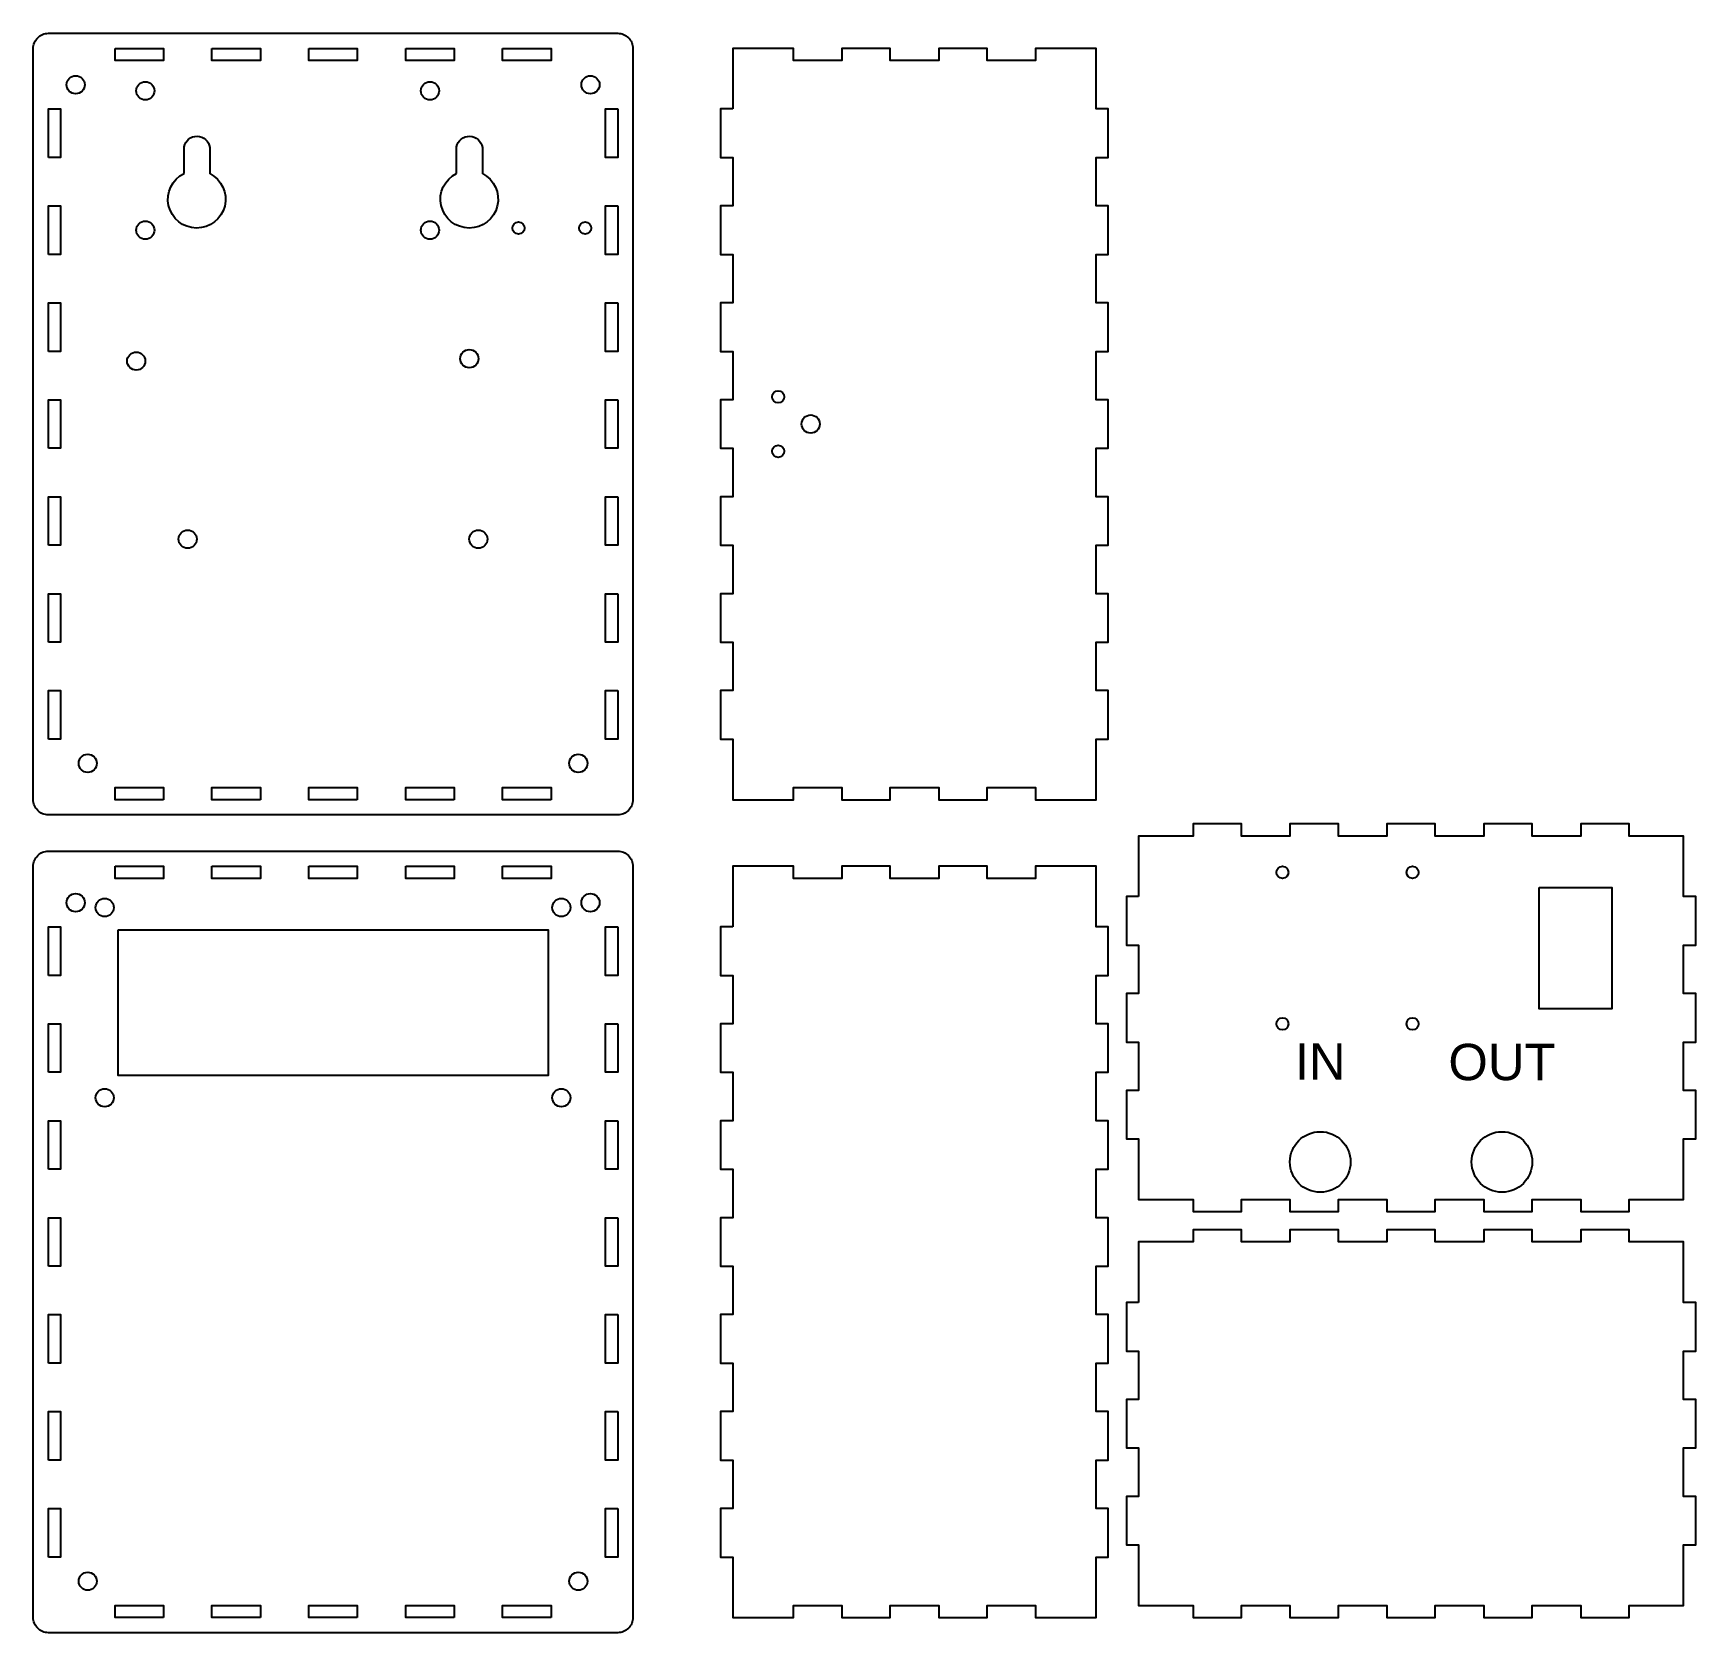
# Model space of a CAD drawing. Header units: inches. Extents: x -17 to 258, y 1 to 266.
import ezdxf

# ---------------------------------------------------------------- set-up
doc = ezdxf.new("R2010")
doc.units = ezdxf.units.IN
doc.header["$MEASUREMENT"] = 0
for name, color, linetype in [('bottom_outsideCutPath', 7, 'Continuous'), ('Engrave', 5, 'Continuous'), ('left_outsideCutPath', 7, 'Continuous'), ('right_outsideCutPath', 7, 'Continuous'), ('top_outsideCutPath', 7, 'Continuous')]:
    doc.layers.add(name, color=color, linetype=linetype)

msp = doc.modelspace()

# ---------------------------------------------------------------- linework, layer by layer
at = {"linetype": 'Continuous'}
for points in [[(-14, 265.5), (80, 265.5, -0.414214), (82.5, 263), (82.5, 139, -0.414214), (80, 136.5), (-14, 136.5, -0.414214), (-16.5, 139), (-16.5, 263, -0.414214)], [(8.4, 242.38), (8.4, 246.74, -0.852177), (12.65, 246.65), (12.65, 242.35, -4.240983)], [(53.4, 242.38), (53.4, 246.74, -0.852177), (57.65, 246.65), (57.65, 242.35, -4.240983)], [(-14, 130.5), (80, 130.5, -0.414214), (82.5, 128), (82.5, 4, -0.414214), (80, 1.5), (-14, 1.5, -0.414214), (-16.5, 4), (-16.5, 128, -0.414214)]]:
    msp.add_lwpolyline(points, format="xyb", close=True, dxfattribs=at)
for points in [[(-3, 263), (5, 263), (5, 261), (-3, 261)], [(13, 263), (21, 263), (21, 261), (13, 261)], [(29, 263), (37, 263), (37, 261), (29, 261)], [(45, 263), (53, 263), (53, 261), (45, 261)], [(61, 263), (69, 263), (69, 261), (61, 261)], [(-14, 245), (-14, 253), (-12, 253), (-12, 245)], [(80, 253), (80, 245), (78, 245), (78, 253)], [(-14, 229), (-14, 237), (-12, 237), (-12, 229)], [(80, 237), (80, 229), (78, 229), (78, 237)], [(-14, 213), (-14, 221), (-12, 221), (-12, 213)], [(80, 221), (80, 213), (78, 213), (78, 221)], [(-14, 197), (-14, 205), (-12, 205), (-12, 197)], [(80, 205), (80, 197), (78, 197), (78, 205)], [(-14, 181), (-14, 189), (-12, 189), (-12, 181)], [(80, 189), (80, 181), (78, 181), (78, 189)], [(-14, 165), (-14, 173), (-12, 173), (-12, 165)], [(80, 173), (80, 165), (78, 165), (78, 173)], [(-14, 149), (-14, 157), (-12, 157), (-12, 149)], [(80, 157), (80, 149), (78, 149), (78, 157)], [(5, 139), (-3, 139), (-3, 141), (5, 141)], [(21, 139), (13, 139), (13, 141), (21, 141)], [(37, 139), (29, 139), (29, 141), (37, 141)], [(53, 139), (45, 139), (45, 141), (53, 141)], [(69, 139), (61, 139), (61, 141), (69, 141)], [(-3, 128), (5, 128), (5, 126), (-3, 126)], [(13, 128), (21, 128), (21, 126), (13, 126)], [(29, 128), (37, 128), (37, 126), (29, 126)], [(45, 128), (53, 128), (53, 126), (45, 126)], [(61, 128), (69, 128), (69, 126), (61, 126)], [(232.15, 124.5), (244.15, 124.5), (244.15, 104.5), (232.15, 104.5)], [(-14, 110), (-14, 118), (-12, 118), (-12, 110)], [(-2.5, 117.5), (68.5, 117.5), (68.5, 93.5), (-2.5, 93.5)], [(80, 118), (80, 110), (78, 110), (78, 118)], [(-14, 94), (-14, 102), (-12, 102), (-12, 94)], [(80, 102), (80, 94), (78, 94), (78, 102)], [(-14, 78), (-14, 86), (-12, 86), (-12, 78)], [(80, 86), (80, 78), (78, 78), (78, 86)], [(-14, 62), (-14, 70), (-12, 70), (-12, 62)], [(80, 70), (80, 62), (78, 62), (78, 70)], [(-14, 46), (-14, 54), (-12, 54), (-12, 46)], [(80, 54), (80, 46), (78, 46), (78, 54)], [(-14, 30), (-14, 38), (-12, 38), (-12, 30)], [(80, 38), (80, 30), (78, 30), (78, 38)], [(-14, 14), (-14, 22), (-12, 22), (-12, 14)], [(80, 22), (80, 14), (78, 14), (78, 22)], [(5, 4), (-3, 4), (-3, 6), (5, 6)], [(21, 4), (13, 4), (13, 6), (21, 6)], [(37, 4), (29, 4), (29, 6), (37, 6)], [(53, 4), (45, 4), (45, 6), (53, 6)], [(69, 4), (61, 4), (61, 6), (69, 6)]]:
    msp.add_lwpolyline(points, close=True, dxfattribs=at)
for centre, radius in [((-9.5, 257), 1.5), ((75.5, 257), 1.5), ((2, 256), 1.5), ((49, 256), 1.5), ((2, 233), 1.5), ((49, 233), 1.5), ((63.63, 233.35), 1), ((74.63, 233.35), 1), ((0.5, 211.39), 1.5), ((55.5, 211.79), 1.5), ((106.5, 205.5), 1), ((111.87, 201), 1.5), ((106.5, 196.5), 1), ((9, 182), 1.5), ((57, 182), 1.5), ((-7.5, 145), 1.5), ((73.5, 145), 1.5), ((189.75, 127), 1), ((211.25, 127), 1), ((-9.5, 122), 1.5), ((-4.7, 121.2), 1.5), ((70.7, 121.2), 1.5), ((75.5, 122), 1.5), ((189.75, 102), 1), ((211.25, 102), 1), ((-4.7, 89.8), 1.5), ((70.7, 89.8), 1.5), ((196, 79.2), 5), ((226, 79.2), 5), ((-7.5, 10), 1.5), ((73.5, 10), 1.5)]:
    msp.add_circle(centre, radius, dxfattribs=at)
at = {"layer": 'bottom_outsideCutPath'}
msp.add_lwpolyline([(166, 123), (164, 123), (164, 115), (166, 115), (166, 107), (164, 107), (164, 99), (166, 99), (166, 91), (164, 91), (164, 83), (166, 83), (166, 75), (166, 73), (175, 73), (175, 71), (183, 71), (183, 73), (191, 73), (191, 71), (199, 71), (199, 73), (207, 73), (207, 71), (215, 71), (215, 73), (223, 73), (223, 71), (231, 71), (231, 73), (239, 73), (239, 71), (247, 71), (247, 73), (255, 73), (256, 73), (256, 83), (258, 83), (258, 91), (256, 91), (256, 99), (258, 99), (258, 107), (256, 107), (256, 115), (258, 115), (258, 123), (256, 123), (256, 131), (256, 133), (247, 133), (247, 135), (239, 135), (239, 133), (231, 133), (231, 135), (223, 135), (223, 133), (215, 133), (215, 135), (207, 135), (207, 133), (199, 133), (199, 135), (191, 135), (191, 133), (183, 133), (183, 135), (175, 135), (175, 133), (167, 133), (166, 133)], close=True, dxfattribs=at)
at = {"layer": 'left_outsideCutPath'}
msp.add_lwpolyline([(99, 118), (97, 118), (97, 110), (99, 110), (99, 102), (97, 102), (97, 94), (99, 94), (99, 86), (97, 86), (97, 78), (99, 78), (99, 70), (97, 70), (97, 62), (99, 62), (99, 54), (97, 54), (97, 46), (99, 46), (99, 38), (97, 38), (97, 30), (99, 30), (99, 22), (97, 22), (97, 14), (99, 14), (99, 4), (109, 4), (109, 6), (117, 6), (117, 4), (125, 4), (125, 6), (133, 6), (133, 4), (141, 4), (141, 6), (149, 6), (149, 4), (157, 4), (159, 4), (159, 14), (161, 14), (161, 22), (159, 22), (159, 30), (161, 30), (161, 38), (159, 38), (159, 46), (161, 46), (161, 54), (159, 54), (159, 62), (161, 62), (161, 70), (159, 70), (159, 78), (161, 78), (161, 86), (159, 86), (159, 94), (161, 94), (161, 102), (159, 102), (159, 110), (161, 110), (161, 118), (159, 118), (159, 128), (149, 128), (149, 126), (141, 126), (141, 128), (133, 128), (133, 126), (125, 126), (125, 128), (117, 128), (117, 126), (109, 126), (109, 128), (101, 128), (99, 128)], close=True, dxfattribs=at)
at = {"layer": 'right_outsideCutPath'}
msp.add_lwpolyline([(99, 253), (97, 253), (97, 245), (99, 245), (99, 237), (97, 237), (97, 229), (99, 229), (99, 221), (97, 221), (97, 213), (99, 213), (99, 205), (97, 205), (97, 197), (99, 197), (99, 189), (97, 189), (97, 181), (99, 181), (99, 173), (97, 173), (97, 165), (99, 165), (99, 157), (97, 157), (97, 149), (99, 149), (99, 139), (109, 139), (109, 141), (117, 141), (117, 139), (125, 139), (125, 141), (133, 141), (133, 139), (141, 139), (141, 141), (149, 141), (149, 139), (157, 139), (159, 139), (159, 149), (161, 149), (161, 157), (159, 157), (159, 165), (161, 165), (161, 173), (159, 173), (159, 181), (161, 181), (161, 189), (159, 189), (159, 197), (161, 197), (161, 205), (159, 205), (159, 213), (161, 213), (161, 221), (159, 221), (159, 229), (161, 229), (161, 237), (159, 237), (159, 245), (161, 245), (161, 253), (159, 253), (159, 263), (149, 263), (149, 261), (141, 261), (141, 263), (133, 263), (133, 261), (125, 261), (125, 263), (117, 263), (117, 261), (109, 261), (109, 263), (101, 263), (99, 263)], close=True, dxfattribs=at)
at = {"layer": 'top_outsideCutPath'}
msp.add_lwpolyline([(166, 56), (164, 56), (164, 48), (166, 48), (166, 40), (164, 40), (164, 32), (166, 32), (166, 24), (164, 24), (164, 16), (166, 16), (166, 8), (166, 6), (175, 6), (175, 4), (183, 4), (183, 6), (191, 6), (191, 4), (199, 4), (199, 6), (207, 6), (207, 4), (215, 4), (215, 6), (223, 6), (223, 4), (231, 4), (231, 6), (239, 6), (239, 4), (247, 4), (247, 6), (255, 6), (256, 6), (256, 16), (258, 16), (258, 24), (256, 24), (256, 32), (258, 32), (258, 40), (256, 40), (256, 48), (258, 48), (258, 56), (256, 56), (256, 64), (256, 66), (247, 66), (247, 68), (239, 68), (239, 66), (231, 66), (231, 68), (223, 68), (223, 66), (215, 66), (215, 68), (207, 68), (207, 66), (199, 66), (199, 68), (191, 68), (191, 66), (183, 66), (183, 68), (175, 68), (175, 66), (167, 66), (166, 66)], close=True, dxfattribs=at)

# ---------------------------------------------------------------- texts
at = {"layer": 'Engrave', "linetype": 'Continuous', "char_height": 6, "attachment_point": 5}
for s, insert in [('{\\fArial|b0|i0|c0|p34;IN}', (196, 95.8)), ('{\\fArial|b0|i0|c0|p34;OUT}', (226, 95.66))]:
    msp.add_mtext_dynamic_manual_height_columns(s, width=14.2064, gutter_width=248.7, heights=[0], dxfattribs=dict(at, insert=insert))

doc.saveas('drawing.dxf')
